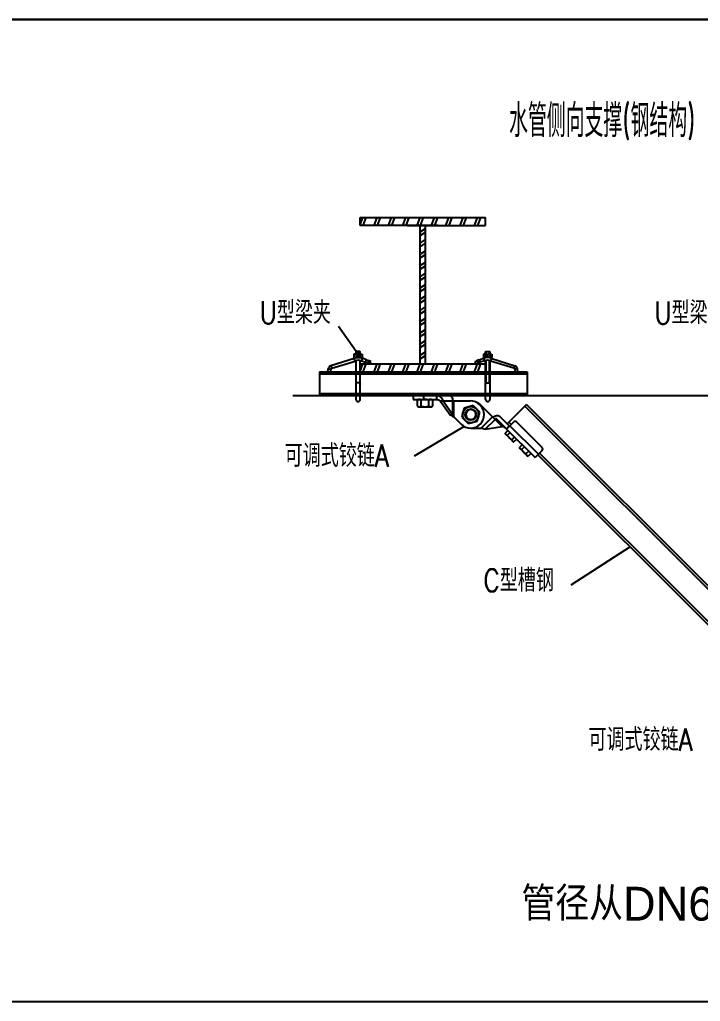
# Model space of a CAD drawing. Extents: x 27938 to 1507990, y 110129 to 923079.
# Drawn here: x 518470 to 530543, y 335848 to 353268 of the extents above; entities that cross this region are included whole.
import ezdxf

# ---------------------------------------------------------------- set-up
doc = ezdxf.new("R2010")
doc.units = 0
doc.header["$LTSCALE"] = 1000
doc.header["$MEASUREMENT"] = 0
for name, color, linetype in [('BZ', 2, 'Continuous'), ('W_DIM', 4, 'Continuous'), ('walraven', 7, 'Continuous'), ('支架', 7, 'Continuous')]:
    doc.layers.add(name, color=color, linetype=linetype)
doc.styles.get("Standard").update_dxf_attribs({"font": 'gbenor.shx', "bigfont": 'gbcbig.shx'})
doc.styles.add('wwp100', font='txt.shx', dxfattribs={"width": 0.7, "height": 400, "bigfont": 'hztxt.shx'})
doc.styles.add('中西文等高字体', font='HZTXT_E.shx', dxfattribs={"width": 0.7, "height": 4, "bigfont": 'hztxt.shx'})
doc.dimstyles.get("Standard").update_dxf_attribs({"dimtxt": 0.18, "dimasz": 0.18, "dimexe": 0.18, "dimexo": 0.0625, "dimgap": 0.09, "dimtad": 0, "dimtih": 1, "dimtoh": 1, "dimdec": 4, "dimzin": 0, "dimdsep": 46, "dimtxsty": 'Standard', "dimcen": 0.09, "dimadec": 0, "dimazin": 0, "dimtfac": 1, "dimtdec": 4, "dimtofl": 0, "dimtmove": 0, "dimatfit": 3, "dimfxl": 1, "dimtolj": 1, "dimtzin": 0, "dimarcsym": 0})

msp = doc.modelspace()

# ---------------------------------------------------------------- linework, layer by layer
at = {"color": 7}
for p, q in [((517334.1, 353268), (564151, 353268)), ((541411.2, 353268), (517334.1, 353268)), ((523789.8, 347017), (523789.8, 346599.6)), ((524510, 347017), (526733.1, 347017)), ((527471.7, 347017), (527471.7, 346599.6)), ((517331.7, 335847.7), (564148.6, 335847.7))]:
    msp.add_line(p, q, dxfattribs=at)
for p, q in [((524510, 349631.2), (524558.7, 349758)), ((524510, 349758), (526733.1, 349758)), ((524510, 349615.4), (524510, 349758)), ((524561.8, 349615.4), (524616.6, 349758)), ((524758.2, 349615.4), (524813, 349758)), ((524816.1, 349615.4), (524871, 349758)), ((525012.5, 349615.4), (525067.4, 349758)), ((525070.5, 349615.4), (525125.3, 349758)), ((525266.9, 349615.4), (525321.7, 349758)), ((525324.8, 349615.4), (525379.6, 349758)), ((525521.2, 349615.4), (525576, 349758)), ((525579.1, 349615.4), (525633.9, 349758)), ((525775.5, 349615.4), (525830.3, 349758)), ((525833.4, 349615.4), (525888.2, 349758)), ((526029.8, 349615.4), (526084.6, 349758)), ((526087.7, 349615.4), (526142.5, 349758)), ((526284.1, 349615.4), (526338.9, 349758)), ((526342, 349615.4), (526396.8, 349758)), ((526538.4, 349615.4), (526593.2, 349758)), ((526596.3, 349615.4), (526651.1, 349758)), ((526733.1, 349615.4), (526733.1, 349758)), ((525576, 347159.5), (525576, 349615.4)), ((525576, 349502.8), (525667.1, 349563)), ((525576, 349438.2), (525667.1, 349498.4)), ((525667.1, 347159.5), (525667.1, 349615.4)), ((525576, 349303.8), (525667.1, 349364)), ((525576, 349239.2), (525667.1, 349299.3)), ((525576, 349104.8), (525667.1, 349164.9)), ((525576, 349040.1), (525667.1, 349100.3)), ((525576, 348905.7), (525667.1, 348965.9)), ((525576, 348841.1), (525667.1, 348901.3)), ((525576, 348706.7), (525667.1, 348766.9)), ((525576, 348642.1), (525667.1, 348702.3)), ((525576, 348507.7), (525667.1, 348567.9)), ((525576, 348443.1), (525667.1, 348503.2)), ((525576, 348308.7), (525667.1, 348368.8)), ((525576, 348244), (525667.1, 348304.2)), ((525576, 348109.6), (525667.1, 348169.8)), ((525576, 348045), (525667.1, 348105.2)), ((525576, 347910.6), (525667.1, 347970.8)), ((525576, 347846), (525667.1, 347906.2)), ((525576, 347711.6), (525667.1, 347771.8)), ((525576, 347647), (525667.1, 347707.1)), ((525576, 347512.6), (525667.1, 347572.7)), ((525576, 347447.9), (525667.1, 347508.1)), ((525576, 347313.5), (525667.1, 347373.7)), ((525576, 347248.9), (525667.1, 347309.1)), ((524510, 347159.5), (526733.1, 347159.5)), ((524510, 347032.8), (524558.7, 347159.5)), ((524561.8, 347017), (524616.6, 347159.5)), ((524758.2, 347017), (524813, 347159.5)), ((524816.1, 347017), (524871, 347159.5)), ((525012.5, 347017), (525067.4, 347159.5)), ((525070.5, 347017), (525125.3, 347159.5)), ((525266.9, 347017), (525321.7, 347159.5)), ((525324.8, 347017), (525379.6, 347159.5)), ((525521.2, 347017), (525576, 347159.5)), ((525579.1, 347017), (525633.9, 347159.5)), ((525644.2, 347159.5), (525667.1, 347174.7)), ((525775.5, 347017), (525830.3, 347159.5)), ((525833.4, 347017), (525888.2, 347159.5)), ((526029.8, 347017), (526084.6, 347159.5)), ((526087.7, 347017), (526142.5, 347159.5)), ((526284.1, 347017), (526338.9, 347159.5)), ((526342, 347017), (526396.8, 347159.5)), ((526538.4, 347017), (526593.2, 347159.5)), ((526596.3, 347017), (526651.1, 347159.5))]:
    msp.add_line(p, q)
at = {"linetype": 'Continuous'}
for p, q in [((523789.8, 347017), (527471.7, 347017)), ((523789.8, 346981.4), (527471.7, 346981.4)), ((523789.8, 346635.2), (527471.7, 346635.2)), ((523789.8, 346599.6), (527471.7, 346599.6)), ((525452.2, 346599.6), (525452.2, 346528.1)), ((525452.2, 346599.6), (526088.3, 346599.6)), ((525452.2, 346528.1), (525861.2, 346528.1)), ((525630.7, 346599.6), (525630.7, 346528.1)), ((525861.2, 346599.6), (525861.2, 346528.1)), ((525929.7, 346504.3), (526105.1, 346256.3)), ((525929.7, 346504.3), (526462.8, 346504.3)), ((525980.2, 346504.3), (526155.6, 346256.3)), ((526155.6, 346256.3), (526155.6, 346504.3)), ((526172.5, 346219.7), (526172.5, 346504.3)), ((526353.5, 346375.5), (526310.8, 346216.2)), ((526512.8, 346418.2), (526353.5, 346375.5)), ((526629.5, 346301.6), (526512.8, 346418.2)), ((526638.5, 346427.2), (526631.2, 346434.6)), ((527025.8, 346050.3), (526648.9, 346427.2)), ((527460.4, 346440.9), (527115.2, 346095.7)), ((527430.9, 346411.4), (531639.7, 342202.6)), ((527460.4, 346440.9), (531669.2, 342232)), ((526155.6, 346256.3), (526105.1, 346256.3)), ((526172.5, 346219.7), (526301.7, 346090.5)), ((526310.8, 346216.2), (526427.4, 346099.5)), ((526386.2, 346259.2), (526386.2, 346259.3)), ((526386.2, 346256.5), (526386.2, 346256.4)), ((526427.4, 346099.5), (526586.8, 346142.2)), ((526586.8, 346142.2), (526629.5, 346301.6)), ((526854.2, 346222), (526653, 346020.7)), ((526726.4, 345999), (526901.8, 346174.3)), ((527105.2, 346004.6), (526930.6, 346179.3)), ((527155.8, 346055.1), (526981.1, 346229.8)), ((526470.1, 346020.7), (526653, 346020.7)), ((526726.4, 345999), (527025.8, 346050.3)), ((527130, 345979.8), (527079.9, 345929.7)), ((527152.3, 346058.5), (527101.8, 346008)), ((527106.7, 346003.1), (527611.9, 345497.9)), ((527107.2, 346003.5), (527233, 346129.4)), ((527144.6, 346125.2), (527186.7, 346083.1)), ((527670.8, 345556.9), (527165.7, 346062)), ((527738.2, 345674.7), (527283.5, 346129.4)), ((527086.5, 345915.5), (527079.9, 345929.7)), ((527086.5, 345915.5), (527221.2, 345780.8)), ((527168.9, 345940.9), (527118.8, 345890.8)), ((527246.7, 345863.2), (527196.6, 345813.1)), ((527285.5, 345824.3), (527235.5, 345774.2)), ((527221.2, 345780.8), (527235.5, 345774.2)), ((527382.6, 345727.2), (527332.5, 345677.2)), ((527339.1, 345662.9), (527332.5, 345677.2)), ((527339.1, 345662.9), (527473.8, 345528.2)), ((527421.5, 345688.4), (527371.4, 345638.3)), ((527738.2, 345624.2), (527611.9, 345497.9)), ((527499.2, 345610.6), (527449.1, 345560.5)), ((527473.8, 345528.2), (527488, 345521.6)), ((527538.1, 345571.7), (527488, 345521.6)), ((527662.4, 345548.4), (530776.8, 342434.1)), ((527691.9, 345577.9), (530806.2, 342463.6))]:
    msp.add_line(p, q, dxfattribs=at)
at = {"color": 2}
msp.add_line((523317.5, 346599.6), (535710.2, 346599.6), dxfattribs=at)
at = {"linetype": 'Continuous'}
for radius in [142.9, 100.2, 95.3]:
    msp.add_circle((526470.1, 346258.9), radius, dxfattribs=at)
for centre, radius, start, end in [((526462.8, 346266.2), 238.1, 45, 90), ((526470.1, 346258.9), 238.1, 225, 45), ((526475.7, 346257.4), 94.7, 72.31446, 73.94712), ((526480.5, 346258.9), 238.1, 45, 67.63031), ((526469.3, 346264.5), 83.5, 184.99489, 185.50792), ((526470.3, 346258.8), 84.1, 177.15432, 178.71863), ((526470.2, 346258.8), 84, 178.71875, 179.6641), ((526469.9, 346258.8), 83.7, 179.75296, 181.37328), ((526469.7, 346258.8), 83.5, 181.37381, 181.69398), ((526469.9, 346258.8), 83.7, 181.69418, 182.60616), ((526470.2, 346258.9), 84, 182.60725, 185.59802), ((526470.2, 346258.9), 84, 185.59662, 191.09946), ((526470, 346258.8), 83.8, 191.10333, 191.4834), ((526470.1, 346258.9), 83.9, 191.48488, 255.44483), ((526470.1, 346258.9), 84, 255.4458, 258.67361), ((526470.1, 346258.8), 83.9, 258.67355, 262.14337), ((526470.1, 346258.8), 83.9, 262.14543, 265.15819), ((526470.1, 346259), 84.1, 265.15789, 267.69509), ((526470.1, 346259), 84.1, 267.70337, 268.51134), ((526470.1, 346259), 84.1, 267.69503, 268.78973), ((526470.1, 346258.9), 84, 268.51135, 269.23308), ((526470.1, 346258.8), 83.9, 268.78883, 271.69256), ((526470.1, 346258.7), 83.7, 269.23213, 271.6927), ((527258.3, 346104.1), 35.7, 45, 135), ((527712.9, 345649.5), 35.7, 315, 45)]:
    msp.add_arc(centre, radius, start, end, dxfattribs=at)
for points, knots in [([(525861.2, 346599.6), (525874.3, 346599.6), (525901.2, 346594.4), (525936.3, 346573.1), (525963.6, 346542), (525975.8, 346517.2), (525980.2, 346504.3)], [0, 0, 0, 0, 0.2432329, 0.4930778, 0.7487233, 1, 1, 1, 1]), ([(525861.2, 346528.1), (525874, 346528.1), (525898.7, 346523.4), (525920.3, 346511.2), (525929.7, 346504.3)], [0, 0, 0, 0, 0.5225162, 1, 1, 1, 1]), ([(526155.6, 346504.3), (526155.6, 346516.6), (526152.4, 346540.4), (526138.3, 346571.6), (526116.4, 346593.8), (526097.2, 346599.6), (526088.3, 346599.6)], [0, 0, 0, 0, 0.2879693, 0.555344, 0.7905333, 1, 1, 1, 1]), ([(526501.9, 346348.5), (526488.1, 346352.4), (526458.4, 346354.1), (526424.4, 346338.9), (526403.8, 346318.5), (526392.5, 346299.9), (526386.1, 346279), (526385.5, 346264.4), (526386.1, 346257.3)], [0, 0, 0, 0, 0.2492726, 0.4984099, 0.6238458, 0.7492448, 0.8746208, 1, 1, 1, 1]), ([(526105.1, 346256.3), (526115, 346249.5), (526137.3, 346236.9), (526160.3, 346225.7), (526172.5, 346219.7)], [0, 0, 0, 0, 0.4682186, 1, 1, 1, 1]), ([(526155.6, 346256.3), (526156.7, 346253.2), (526161.7, 346240.7), (526167.8, 346228.8), (526172.5, 346219.7)], [0, 0, 0, 0, 0.2440009, 1, 1, 1, 1]), ([(526472.6, 346174.9), (526479.9, 346174.7), (526494.7, 346176), (526515.5, 346183.6), (526533.7, 346196.2), (526553.1, 346218.4), (526566.2, 346253.9), (526562.3, 346283.9), (526557.2, 346297.6)], [0, 0, 0, 0, 0.1254142, 0.2508333, 0.3762646, 0.5017062, 0.7507851, 1, 1, 1, 1]), ([(526866.1, 346210.1), (526874.8, 346218.7), (526893.9, 346233.3), (526925.9, 346245.4), (526957.1, 346245.5), (526974.8, 346236.1), (526981.1, 346229.8)], [0, 0, 0, 0, 0.2879707, 0.5553439, 0.7905323, 1, 1, 1, 1]), ([(526930.6, 346179.3), (526929, 346180.8), (526924.6, 346183.2), (526916.8, 346183.2), (526908.8, 346180.1), (526904, 346176.5), (526901.8, 346174.3)], [0, 0, 0, 0, 0.209498, 0.4446669, 0.7119894, 1, 1, 1, 1]), ([(526726.4, 345999), (526714.7, 346001.1), (526690, 346008), (526665.8, 346016.3), (526653, 346020.7)], [0, 0, 0, 0, 0.4682186, 1, 1, 1, 1]), ([(527091.1, 346018.7), (527082.1, 346027.7), (527061.3, 346041.9), (527037.4, 346048.5), (527025.8, 346050.3)], [0, 0, 0, 0, 0.5225162, 1, 1, 1, 1]), ([(527107.2, 346003.5), (527107.1, 346003.4), (527106.2, 346003.3), (527105.7, 346004.1), (527105.2, 346004.6)], [0, 0, 0, 0, 0.1267747, 1, 1, 1, 1]), ([(527079.9, 345929.7), (527080.5, 345928.5), (527082.7, 345923.9), (527085.4, 345919.4), (527087.5, 345916.2)], [0, 0, 0, 0, 0.2533457, 1, 1, 1, 1]), ([(527095.6, 345906.5), (527098.8, 345903.2), (527106.2, 345897.3), (527114.5, 345892.8), (527118.8, 345890.8)], [0, 0, 0, 0, 0.4935889, 1, 1, 1, 1]), ([(527196.6, 345813.1), (527198.6, 345808.8), (527203, 345800.5), (527209, 345793.1), (527212.2, 345789.8)], [0, 0, 0, 0, 0.5064112, 1, 1, 1, 1]), ([(527212.2, 345789.8), (527215.5, 345786.6), (527222.9, 345780.7), (527231.2, 345776.2), (527235.5, 345774.2)], [0, 0, 0, 0, 0.4935889, 1, 1, 1, 1]), ([(527332.5, 345677.2), (527333, 345676), (527335.3, 345671.3), (527337.9, 345666.8), (527340.1, 345663.6)], [0, 0, 0, 0, 0.2533457, 1, 1, 1, 1]), ([(527348.1, 345653.9), (527351.4, 345650.6), (527358.8, 345644.7), (527367.1, 345640.3), (527371.4, 345638.3)], [0, 0, 0, 0, 0.4935889, 1, 1, 1, 1]), ([(527449.1, 345560.5), (527451.2, 345556.2), (527455.6, 345547.9), (527461.5, 345540.5), (527464.8, 345537.3)], [0, 0, 0, 0, 0.5064112, 1, 1, 1, 1]), ([(527464.8, 345537.3), (527468.1, 345534), (527475.4, 345528.1), (527483.7, 345523.6), (527488, 345521.6)], [0, 0, 0, 0, 0.4935889, 1, 1, 1, 1])]:
    msp.add_open_spline(points, degree=3, knots=knots, dxfattribs=at)
for points in [[(527087.5, 345916.2), (527089.9, 345912.7), (527092.6, 345909.5), (527095.6, 345906.5)], [(527118.8, 345890.8), (527129.3, 345875.7), (527140.9, 345861.2), (527153.9, 345848.2)], [(527153.9, 345848.2), (527166.9, 345835.1), (527181.4, 345823.6), (527196.6, 345813.1)], [(527340.1, 345663.6), (527342.5, 345660.2), (527345.2, 345656.9), (527348.1, 345653.9)], [(527371.4, 345638.3), (527381.9, 345623.1), (527393.4, 345608.6), (527406.5, 345595.6)], [(527406.5, 345595.6), (527419.5, 345582.6), (527434, 345571), (527449.1, 345560.5)]]:
    msp.add_open_spline(points, degree=3, dxfattribs=at)
at = {"layer": 'walraven'}
for p, q in [((525892.1, 349615.4), (524510, 349615.4)), ((525351, 349615.4), (526733.1, 349615.4))]:
    msp.add_line(p, q, dxfattribs=at)
at = {"layer": 'walraven', "color": 7, "linetype": 'Continuous'}
for p, q in [((524438.3, 347380), (524433.5, 347375.2)), ((524433.5, 347375.2), (524433.5, 347332.7)), ((524505.2, 347380), (524438.3, 347380)), ((524510, 347375.2), (524505.2, 347380)), ((524510, 347332.7), (524510, 347375.2)), ((526733.1, 347375.2), (526737.9, 347380)), ((526733.1, 347332.7), (526733.1, 347375.2)), ((526737.9, 347380), (526804.8, 347380)), ((526804.8, 347380), (526809.6, 347375.2)), ((526809.6, 347375.2), (526809.6, 347332.7)), ((524400.7, 347252.7), (523988.2, 347126.5)), ((524008.4, 347083.2), (524420.9, 347209.3)), ((524435.9, 347332.7), (524400, 347332.7)), ((524400, 347332.7), (524400, 347270.6)), ((524400, 347270.6), (524435.9, 347270.6)), ((524433.5, 347270.6), (524433.5, 347264.5)), ((524433.5, 347214.5), (524433.5, 346577)), ((524435.9, 347332.7), (524435.9, 347270.6)), ((524507.6, 347332.7), (524435.9, 347332.7)), ((524435.9, 347270.6), (524507.6, 347270.6)), ((524440.1, 347264.5), (524440.1, 347270.6)), ((524440.1, 346806.4), (524440.1, 347214.5)), ((524503.4, 347268.4), (524503.4, 347270.6)), ((524503.4, 347219.9), (524503.4, 346806.4)), ((524507.6, 347270.6), (524507.6, 347332.7)), ((524507.6, 347332.7), (524543.5, 347332.7)), ((524543.5, 347270.6), (524507.6, 347270.6)), ((524510, 347270.6), (524510, 347268.4)), ((524510, 346577), (524510, 347219.9)), ((524530.5, 347214.1), (524604.7, 347187.1)), ((524543.5, 347332.7), (524543.5, 347270.6)), ((524621, 347232.1), (524546.9, 347259)), ((524604.7, 347187.1), (524643.6, 347173)), ((524621, 347232.1), (524659.9, 347217.9)), ((524696.9, 347204.4), (524659.9, 347217.9)), ((524680.5, 347159.5), (524696.9, 347204.4)), ((526546.2, 347204.4), (526583.2, 347217.9)), ((526562.6, 347159.5), (526546.2, 347204.4)), ((526622.1, 347232.1), (526583.2, 347217.9)), ((526638.5, 347187.1), (526599.6, 347173)), ((526622.1, 347232.1), (526696.3, 347259)), ((526712.6, 347214.1), (526638.5, 347187.1)), ((526735.5, 347332.7), (526699.6, 347332.7)), ((526699.6, 347332.7), (526699.6, 347270.6)), ((526699.6, 347270.6), (526735.5, 347270.6)), ((526733.1, 347270.6), (526733.1, 347268.4)), ((526733.1, 346577), (526733.1, 347219.9)), ((526735.5, 347270.6), (526735.5, 347332.7)), ((526735.5, 347332.7), (526807.2, 347332.7)), ((526807.2, 347270.6), (526735.5, 347270.6)), ((526739.7, 347268.4), (526739.7, 347270.6)), ((526739.7, 347219.9), (526739.7, 346806.4)), ((526803, 347264.5), (526803, 347270.6)), ((526803, 346806.4), (526803, 347214.5)), ((526807.2, 347332.7), (526807.2, 347270.6)), ((526807.2, 347332.7), (526843.1, 347332.7)), ((526843.1, 347270.6), (526807.2, 347270.6)), ((526809.6, 347270.6), (526809.6, 347264.5)), ((526809.6, 347214.5), (526809.6, 346577)), ((527234.7, 347083.2), (526822.3, 347209.3)), ((526842.5, 347252.7), (527254.9, 347126.5)), ((526843.1, 347332.7), (526843.1, 347270.6)), ((523935.8, 347021.2), (523940.9, 347068.7)), ((523983.4, 347017), (523935.8, 347021.2)), ((523989.7, 347064.4), (523983.4, 347017)), ((524643.6, 347173), (524680.5, 347159.5)), ((526599.6, 347173), (526562.6, 347159.5)), ((527253.4, 347064.4), (527259.7, 347017)), ((527259.7, 347017), (527307.3, 347021.2)), ((527307.3, 347021.2), (527302.2, 347068.7)), ((524510, 346825.2), (524433.5, 346825.2)), ((524440.1, 346825.2), (524433.5, 346802.3)), ((524503.4, 346825.2), (524510, 346802.3)), ((526739.7, 346825.2), (526733.1, 346802.3)), ((526733.1, 346825.2), (526809.6, 346825.2)), ((526803, 346825.2), (526809.6, 346802.3)), ((524433.5, 346595.8), (524433.5, 346528.9)), ((524510, 346528.9), (524510, 346595.8)), ((526733.1, 346528.9), (526733.1, 346595.8)), ((526809.6, 346595.8), (526809.6, 346528.9))]:
    msp.add_line(p, q, dxfattribs=at)
at = {"layer": 'walraven', "color": 1, "linetype": 'Continuous'}
for p, q in [((524433.5, 347375.2), (524471.8, 347375.2)), ((524440.1, 347332.7), (524440.1, 347380)), ((524471.8, 347375.2), (524510, 347375.2)), ((524503.4, 347380), (524503.4, 347332.7)), ((526771.4, 347375.2), (526733.1, 347375.2)), ((526739.7, 347380), (526739.7, 347332.7)), ((526809.6, 347375.2), (526771.4, 347375.2)), ((526803, 347332.7), (526803, 347380)), ((524420.9, 347209.3), (524400.7, 347252.7)), ((524546.9, 347259), (524530.5, 347214.1)), ((524604.7, 347187.1), (524621, 347232.1)), ((524659.9, 347217.9), (524643.6, 347173)), ((526583.2, 347217.9), (526599.6, 347173)), ((526638.5, 347187.1), (526622.1, 347232.1)), ((526696.3, 347259), (526712.6, 347214.1)), ((526822.3, 347209.3), (526842.5, 347252.7)), ((523940.9, 347068.7), (523989.7, 347064.4)), ((523988.2, 347126.5), (524008.4, 347083.2)), ((527254.9, 347126.5), (527234.7, 347083.2)), ((527302.2, 347068.7), (527253.4, 347064.4)), ((526733.1, 346595.8), (526809.6, 346595.8))]:
    msp.add_line(p, q, dxfattribs=at)
at = {"layer": 'walraven', "color": 3, "linetype": 'Continuous'}
for p, q in [((524471.8, 347270.6), (524471.8, 347332.7)), ((526771.4, 347270.6), (526771.4, 347332.7))]:
    msp.add_line(p, q, dxfattribs=at)
at = {"layer": 'walraven', "color": 7, "linetype": 'Continuous'}
for centre, radius, start, end in [((524481.5, 347079.4), 191.2, 70, 115), ((524481.5, 347079.4), 143.4, 70, 115), ((526761.7, 347079.4), 191.2, 65, 110), ((526761.7, 347079.4), 143.4, 65, 110), ((524024.5, 347048.6), 86, 115, 166.46965), ((524024.5, 347048.6), 86, 115, 166.46965), ((524024.5, 347048.6), 38.2, 115, 155.50346), ((527218.6, 347048.6), 38.2, 24.49654, 65), ((527218.6, 347048.6), 86, 13.53035, 65), ((524471.8, 346528.9), 38.2, 180, 0), ((526771.4, 346528.9), 38.2, 180, 0)]:
    msp.add_arc(centre, radius, start, end, dxfattribs=at)
at = {"layer": '支架', "color": 7, "linetype": 'Continuous'}
for p, q in [((525524, 346520.4), (525537.4, 346528.1)), ((525524, 346407.9), (525524, 346520.4)), ((525537.4, 346528.1), (525780.6, 346528.1)), ((525591.5, 346407.9), (525591.5, 346520.4)), ((525726.5, 346407.9), (525726.5, 346520.4)), ((525780.6, 346528.1), (525794.1, 346520.4)), ((525794.1, 346520.4), (525794.1, 346407.9)), ((525524, 346407.9), (525537.4, 346400.1)), ((525537.4, 346400.1), (525780.6, 346400.1)), ((525780.6, 346400.1), (525794.1, 346407.9))]:
    msp.add_line(p, q, dxfattribs=at)
for centre, radius, start, end in [((525557.7, 346450.8), 77.3, 64.11128, 115.88872), ((525659, 346230.5), 297.6, 76.88834, 103.11166), ((525760.3, 346450.8), 77.3, 64.11128, 115.88872), ((525557.7, 346477.5), 77.3, 244.11128, 295.88872), ((525659, 346697.8), 297.6, 256.88834, 283.11166), ((525760.3, 346477.5), 77.3, 244.11128, 295.88872)]:
    msp.add_arc(centre, radius, start, end, dxfattribs=at)

# ---------------------------------------------------------------- texts
at = {"color": 7, "width": 0.8}
msp.add_text('水管侧向支撑(钢结构)', height=580.8, dxfattribs=at).set_placement((527150, 351183.2))
at = {"layer": 'BZ', "color": 7, "style": '中西文等高字体'}
msp.add_text('管径从DN65到DN150', height=600, dxfattribs=at).set_placement((527369.3, 337280.8))
at = {"layer": 'W_DIM', "color": 7, "style": 'wwp100', "width": 0.8}
for s, p in [('U型梁夹', (522729.5, 347869.6)), ('U型梁夹', (529730.4, 347865.7)), ('可调式铰链A', (523170.4, 345331.2)), ('C型槽钢', (526697, 343118.1)), ('可调式铰链A', (528557.4, 340292.1))]:
    msp.add_text(s, height=400, dxfattribs=at).set_placement(p)

# ---------------------------------------------------------------- leaders
at = {"color": 7}
msp.add_leader([(524440.1, 347380), (524126.2, 347821.2)], dimstyle='Standard', override={"dimgap": 100, "dimtad": 0}, dxfattribs=at)
for points in [[(526355.5, 346050.1), (525466.6, 345522.9)], [(529297.1, 343913.8), (528245.6, 343235.2)]]:
    msp.add_leader(points, dimstyle='Standard', override={"dimgap": 20, "dimtad": 0})

doc.saveas('drawing.dxf')
